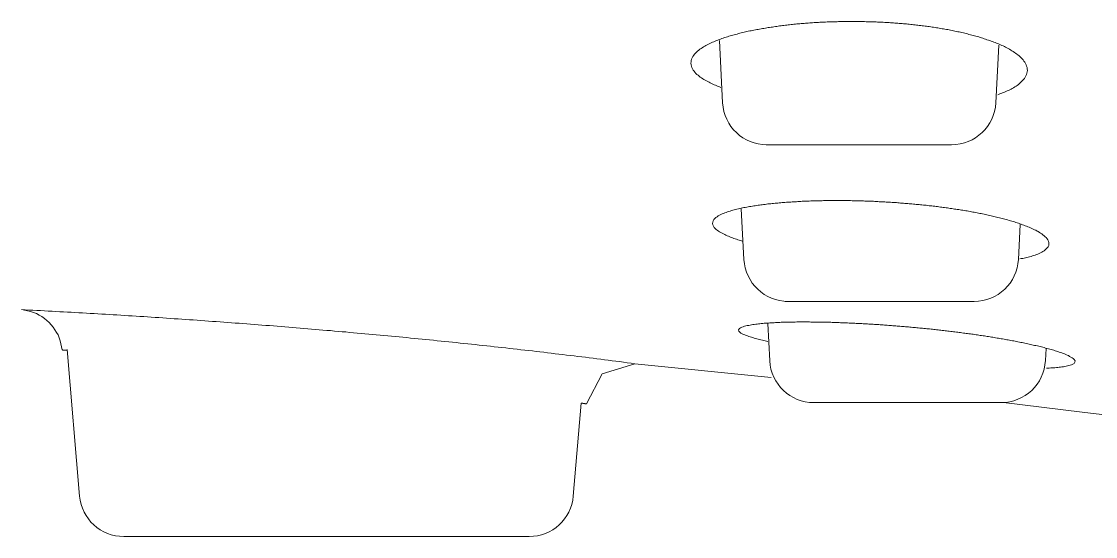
# Model space of a CAD drawing. Extents: x -5208 to -4788, y -2139 to -1842.
# Drawn here: x -4991.42 to -4979.29, y -1954.36 to -1948.54 of the extents above; entities that cross this region are included whole.
import ezdxf

# ---------------------------------------------------------------- set-up
doc = ezdxf.new("R2010")
doc.units = 0
doc.header["$LTSCALE"] = 7
doc.layers.add('Trimetric', color=7, linetype='CONTINUOUS')

msp = doc.modelspace()

# ---------------------------------------------------------------- linework, layer by layer
at = {"layer": 'Trimetric', "color": 0, "linetype": 'Continuous', "lineweight": 18}
for points in [[(-4980.394, -1949.37), (-4980.379, -1949.364), (-4980.364, -1949.358), (-4980.349, -1949.352), (-4980.334, -1949.346), (-4980.319, -1949.34), (-4980.303, -1949.334), (-4980.288, -1949.327), (-4980.273, -1949.321), (-4980.259, -1949.314), (-4980.244, -1949.306), (-4980.23, -1949.299), (-4980.216, -1949.291), (-4980.202, -1949.282), (-4980.188, -1949.274), (-4980.174, -1949.265), (-4980.161, -1949.255), (-4980.148, -1949.245), (-4980.136, -1949.234), (-4980.125, -1949.223), (-4980.114, -1949.211), (-4980.103, -1949.199), (-4980.092, -1949.186), (-4980.084, -1949.172), (-4980.077, -1949.158), (-4980.069, -1949.143), (-4980.064, -1949.128), (-4980.061, -1949.112), (-4980.06, -1949.096), (-4980.061, -1949.079), (-4980.063, -1949.063), (-4980.068, -1949.048), (-4980.074, -1949.033), (-4980.082, -1949.018), (-4980.09, -1949.004), (-4980.098, -1948.99), (-4980.109, -1948.978), (-4980.12, -1948.966), (-4980.131, -1948.954), (-4980.142, -1948.942), (-4980.154, -1948.931), (-4980.167, -1948.921), (-4980.18, -1948.911), (-4980.193, -1948.901), (-4980.206, -1948.892), (-4980.22, -1948.883), (-4980.234, -1948.874), (-4980.248, -1948.866), (-4980.262, -1948.858), (-4980.276, -1948.85), (-4980.29, -1948.842), (-4980.305, -1948.835), (-4980.319, -1948.827), (-4980.334, -1948.82), (-4980.349, -1948.814), (-4980.364, -1948.807), (-4980.379, -1948.8), (-4980.394, -1948.794), (-4980.409, -1948.788), (-4980.424, -1948.781), (-4980.439, -1948.776), (-4980.454, -1948.77), (-4980.469, -1948.764), (-4980.485, -1948.759), (-4980.5, -1948.754), (-4980.516, -1948.749), (-4980.531, -1948.743), (-4980.547, -1948.738), (-4980.562, -1948.733), (-4980.578, -1948.728), (-4980.593, -1948.723), (-4980.609, -1948.718), (-4980.625, -1948.714), (-4980.64, -1948.71), (-4980.656, -1948.706), (-4980.672, -1948.701), (-4980.687, -1948.697), (-4980.703, -1948.693), (-4980.719, -1948.689), (-4980.735, -1948.684), (-4980.75, -1948.68), (-4980.766, -1948.677), (-4980.782, -1948.673), (-4980.798, -1948.669), (-4980.814, -1948.665), (-4980.83, -1948.662), (-4980.846, -1948.659), (-4980.862, -1948.655), (-4980.878, -1948.652), (-4980.894, -1948.648), (-4980.91, -1948.645), (-4980.926, -1948.642), (-4980.942, -1948.639), (-4980.958, -1948.636), (-4980.974, -1948.633), (-4980.99, -1948.63), (-4981.006, -1948.627), (-4981.022, -1948.625), (-4981.038, -1948.622), (-4981.054, -1948.619), (-4981.07, -1948.617), (-4981.086, -1948.614), (-4981.102, -1948.612), (-4981.118, -1948.609), (-4981.134, -1948.607), (-4981.151, -1948.604), (-4981.167, -1948.602), (-4981.183, -1948.6), (-4981.199, -1948.598), (-4981.215, -1948.596), (-4981.231, -1948.593), (-4981.248, -1948.591), (-4981.264, -1948.59), (-4981.28, -1948.588), (-4981.296, -1948.586), (-4981.312, -1948.584), (-4981.328, -1948.582), (-4981.345, -1948.58), (-4981.361, -1948.578), (-4981.377, -1948.577), (-4981.393, -1948.575), (-4981.409, -1948.573), (-4981.426, -1948.572), (-4981.442, -1948.57), (-4981.458, -1948.569), (-4981.474, -1948.568), (-4981.491, -1948.566), (-4981.507, -1948.565), (-4981.523, -1948.564), (-4981.539, -1948.562), (-4981.556, -1948.561), (-4981.572, -1948.56), (-4981.588, -1948.559), (-4981.604, -1948.558), (-4981.621, -1948.557), (-4981.637, -1948.556), (-4981.653, -1948.555), (-4981.669, -1948.554), (-4981.686, -1948.553), (-4981.702, -1948.552), (-4981.718, -1948.551), (-4981.735, -1948.551), (-4981.751, -1948.55), (-4981.767, -1948.549), (-4981.783, -1948.549), (-4981.8, -1948.548), (-4981.816, -1948.548), (-4981.832, -1948.547), (-4981.849, -1948.546), (-4981.865, -1948.546), (-4981.881, -1948.546), (-4981.897, -1948.545), (-4981.914, -1948.545), (-4981.93, -1948.545), (-4981.946, -1948.544), (-4981.963, -1948.544), (-4981.979, -1948.544), (-4981.995, -1948.544), (-4982.012, -1948.544), (-4982.028, -1948.544), (-4982.044, -1948.544), (-4982.06, -1948.544), (-4982.077, -1948.544), (-4982.093, -1948.544), (-4982.109, -1948.544), (-4982.126, -1948.544), (-4982.142, -1948.544), (-4982.158, -1948.545), (-4982.175, -1948.545), (-4982.191, -1948.545), (-4982.207, -1948.546), (-4982.223, -1948.546), (-4982.24, -1948.546), (-4982.256, -1948.547), (-4982.272, -1948.547), (-4982.289, -1948.548), (-4982.305, -1948.549), (-4982.321, -1948.549), (-4982.337, -1948.55), (-4982.354, -1948.551), (-4982.37, -1948.552), (-4982.386, -1948.552), (-4982.403, -1948.553), (-4982.419, -1948.554), (-4982.435, -1948.555), (-4982.451, -1948.556), (-4982.468, -1948.557), (-4982.484, -1948.558), (-4982.5, -1948.559), (-4982.516, -1948.56), (-4982.533, -1948.561), (-4982.549, -1948.563), (-4982.565, -1948.564), (-4982.581, -1948.565), (-4982.598, -1948.566), (-4982.614, -1948.568), (-4982.63, -1948.569), (-4982.646, -1948.571), (-4982.663, -1948.572), (-4982.679, -1948.574), (-4982.695, -1948.575), (-4982.711, -1948.577), (-4982.727, -1948.579), (-4982.744, -1948.58), (-4982.76, -1948.582), (-4982.776, -1948.584), (-4982.792, -1948.586), (-4982.808, -1948.588), (-4982.825, -1948.59), (-4982.841, -1948.592), (-4982.857, -1948.594), (-4982.873, -1948.596), (-4982.889, -1948.599), (-4982.905, -1948.601), (-4982.921, -1948.603), (-4982.938, -1948.606), (-4982.954, -1948.608), (-4982.97, -1948.611), (-4982.986, -1948.613), (-4983.002, -1948.615), (-4983.018, -1948.618), (-4983.034, -1948.621), (-4983.05, -1948.624), (-4983.066, -1948.627), (-4983.082, -1948.63), (-4983.098, -1948.633), (-4983.114, -1948.636), (-4983.13, -1948.639), (-4983.146, -1948.642), (-4983.162, -1948.644), (-4983.178, -1948.648), (-4983.194, -1948.651), (-4983.21, -1948.654), (-4983.226, -1948.658), (-4983.242, -1948.661), (-4983.258, -1948.665), (-4983.274, -1948.669), (-4983.29, -1948.673), (-4983.305, -1948.677), (-4983.321, -1948.681), (-4983.337, -1948.685), (-4983.353, -1948.689), (-4983.368, -1948.693), (-4983.384, -1948.698), (-4983.4, -1948.702), (-4983.415, -1948.707), (-4983.431, -1948.711), (-4983.447, -1948.716), (-4983.462, -1948.721), (-4983.478, -1948.726), (-4983.493, -1948.731), (-4983.508, -1948.737), (-4983.524, -1948.742), (-4983.539, -1948.748), (-4983.554, -1948.754), (-4983.57, -1948.76), (-4983.585, -1948.766), (-4983.6, -1948.772), (-4983.615, -1948.779), (-4983.629, -1948.785), (-4983.644, -1948.792), (-4983.659, -1948.799), (-4983.673, -1948.807), (-4983.688, -1948.815), (-4983.702, -1948.822), (-4983.716, -1948.831), (-4983.73, -1948.84), (-4983.743, -1948.849), (-4983.757, -1948.858), (-4983.77, -1948.868), (-4983.782, -1948.878), (-4983.794, -1948.889), (-4983.806, -1948.9), (-4983.817, -1948.912), (-4983.827, -1948.925), (-4983.837, -1948.938), (-4983.845, -1948.953), (-4983.851, -1948.968), (-4983.854, -1948.984), (-4983.857, -1949), (-4983.859, -1949.016), (-4983.856, -1949.032), (-4983.853, -1949.048), (-4983.848, -1949.063), (-4983.841, -1949.078), (-4983.833, -1949.092), (-4983.823, -1949.105), (-4983.813, -1949.117), (-4983.802, -1949.129), (-4983.79, -1949.141), (-4983.778, -1949.151), (-4983.765, -1949.161), (-4983.752, -1949.171), (-4983.738, -1949.18), (-4983.725, -1949.19), (-4983.711, -1949.198), (-4983.697, -1949.206), (-4983.683, -1949.215), (-4983.668, -1949.222), (-4983.654, -1949.23), (-4983.64, -1949.237), (-4983.625, -1949.244), (-4983.61, -1949.251), (-4983.595, -1949.258), (-4983.58, -1949.264), (-4983.565, -1949.27), (-4983.55, -1949.277), (-4983.535, -1949.282), (-4983.52, -1949.288)], [(-4980.144, -1951.225), (-4980.128, -1951.221), (-4980.112, -1951.218), (-4980.096, -1951.215), (-4980.081, -1951.211), (-4980.065, -1951.207), (-4980.049, -1951.203), (-4980.034, -1951.199), (-4980.018, -1951.195), (-4980.003, -1951.19), (-4979.987, -1951.185), (-4979.972, -1951.18), (-4979.957, -1951.175), (-4979.942, -1951.169), (-4979.927, -1951.163), (-4979.912, -1951.156), (-4979.898, -1951.149), (-4979.885, -1951.14), (-4979.871, -1951.131), (-4979.858, -1951.122), (-4979.846, -1951.111), (-4979.836, -1951.099), (-4979.825, -1951.086), (-4979.819, -1951.072), (-4979.816, -1951.056), (-4979.817, -1951.04), (-4979.821, -1951.024), (-4979.829, -1951.01), (-4979.838, -1950.997), (-4979.848, -1950.984), (-4979.859, -1950.973), (-4979.871, -1950.963), (-4979.884, -1950.952), (-4979.896, -1950.942), (-4979.91, -1950.933), (-4979.923, -1950.925), (-4979.937, -1950.916), (-4979.951, -1950.909), (-4979.966, -1950.901), (-4979.98, -1950.894), (-4979.994, -1950.887), (-4980.009, -1950.88), (-4980.024, -1950.873), (-4980.039, -1950.867), (-4980.054, -1950.861), (-4980.068, -1950.855), (-4980.083, -1950.849), (-4980.099, -1950.843), (-4980.114, -1950.838), (-4980.129, -1950.832), (-4980.144, -1950.827), (-4980.159, -1950.822), (-4980.175, -1950.816), (-4980.19, -1950.812), (-4980.205, -1950.807), (-4980.221, -1950.802), (-4980.236, -1950.797), (-4980.252, -1950.793), (-4980.267, -1950.789), (-4980.283, -1950.784), (-4980.298, -1950.78), (-4980.314, -1950.776), (-4980.329, -1950.771), (-4980.345, -1950.767), (-4980.36, -1950.763), (-4980.376, -1950.759), (-4980.392, -1950.755), (-4980.408, -1950.752), (-4980.423, -1950.748), (-4980.439, -1950.744), (-4980.455, -1950.74), (-4980.47, -1950.737), (-4980.486, -1950.733), (-4980.502, -1950.729), (-4980.517, -1950.726), (-4980.533, -1950.723), (-4980.549, -1950.719), (-4980.565, -1950.716), (-4980.581, -1950.713), (-4980.596, -1950.71), (-4980.612, -1950.707), (-4980.628, -1950.704), (-4980.644, -1950.7), (-4980.66, -1950.698), (-4980.676, -1950.695), (-4980.691, -1950.692), (-4980.707, -1950.689), (-4980.723, -1950.686), (-4980.739, -1950.683), (-4980.755, -1950.681), (-4980.771, -1950.678), (-4980.787, -1950.675), (-4980.803, -1950.673), (-4980.819, -1950.67), (-4980.835, -1950.668), (-4980.851, -1950.666), (-4980.866, -1950.663), (-4980.882, -1950.661), (-4980.898, -1950.658), (-4980.914, -1950.656), (-4980.93, -1950.654), (-4980.946, -1950.651), (-4980.962, -1950.649), (-4980.978, -1950.647), (-4980.994, -1950.645), (-4981.01, -1950.643), (-4981.026, -1950.641), (-4981.042, -1950.639), (-4981.058, -1950.636), (-4981.074, -1950.634), (-4981.09, -1950.632), (-4981.106, -1950.63), (-4981.122, -1950.628), (-4981.138, -1950.626), (-4981.154, -1950.625), (-4981.17, -1950.623), (-4981.186, -1950.621), (-4981.202, -1950.619), (-4981.218, -1950.617), (-4981.234, -1950.616), (-4981.25, -1950.614), (-4981.266, -1950.612), (-4981.282, -1950.611), (-4981.298, -1950.609), (-4981.314, -1950.608), (-4981.33, -1950.606), (-4981.347, -1950.605), (-4981.363, -1950.603), (-4981.379, -1950.602), (-4981.395, -1950.601), (-4981.411, -1950.599), (-4981.427, -1950.598), (-4981.443, -1950.597), (-4981.459, -1950.595), (-4981.475, -1950.594), (-4981.491, -1950.593), (-4981.507, -1950.591), (-4981.523, -1950.59), (-4981.539, -1950.589), (-4981.555, -1950.588), (-4981.572, -1950.587), (-4981.588, -1950.586), (-4981.604, -1950.585), (-4981.62, -1950.584), (-4981.636, -1950.583), (-4981.652, -1950.582), (-4981.668, -1950.581), (-4981.684, -1950.58), (-4981.7, -1950.579), (-4981.716, -1950.578), (-4981.733, -1950.578), (-4981.749, -1950.577), (-4981.765, -1950.576), (-4981.781, -1950.575), (-4981.797, -1950.574), (-4981.813, -1950.574), (-4981.829, -1950.573), (-4981.845, -1950.572), (-4981.861, -1950.572), (-4981.877, -1950.571), (-4981.894, -1950.571), (-4981.91, -1950.57), (-4981.926, -1950.57), (-4981.942, -1950.569), (-4981.958, -1950.569), (-4981.974, -1950.568), (-4981.99, -1950.568), (-4982.006, -1950.567), (-4982.023, -1950.567), (-4982.039, -1950.567), (-4982.055, -1950.566), (-4982.071, -1950.566), (-4982.087, -1950.566), (-4982.103, -1950.566), (-4982.119, -1950.566), (-4982.135, -1950.565), (-4982.151, -1950.565), (-4982.168, -1950.565), (-4982.184, -1950.565), (-4982.2, -1950.565), (-4982.216, -1950.565), (-4982.232, -1950.565), (-4982.248, -1950.565), (-4982.264, -1950.565), (-4982.28, -1950.565), (-4982.297, -1950.566), (-4982.313, -1950.566), (-4982.329, -1950.566), (-4982.345, -1950.566), (-4982.361, -1950.566), (-4982.377, -1950.567), (-4982.393, -1950.567), (-4982.409, -1950.567), (-4982.426, -1950.568), (-4982.442, -1950.568), (-4982.458, -1950.568), (-4982.474, -1950.569), (-4982.49, -1950.569), (-4982.506, -1950.57), (-4982.522, -1950.571), (-4982.538, -1950.571), (-4982.554, -1950.572), (-4982.571, -1950.572), (-4982.587, -1950.573), (-4982.603, -1950.574), (-4982.619, -1950.575), (-4982.635, -1950.576), (-4982.651, -1950.577), (-4982.667, -1950.578), (-4982.683, -1950.579), (-4982.699, -1950.58), (-4982.715, -1950.581), (-4982.732, -1950.582), (-4982.748, -1950.582), (-4982.764, -1950.583), (-4982.78, -1950.585), (-4982.796, -1950.586), (-4982.812, -1950.588), (-4982.828, -1950.589), (-4982.844, -1950.59), (-4982.86, -1950.592), (-4982.876, -1950.593), (-4982.892, -1950.594), (-4982.908, -1950.596), (-4982.924, -1950.597), (-4982.94, -1950.599), (-4982.956, -1950.601), (-4982.972, -1950.602), (-4982.989, -1950.604), (-4983.005, -1950.606), (-4983.021, -1950.608), (-4983.037, -1950.61), (-4983.053, -1950.612), (-4983.068, -1950.614), (-4983.084, -1950.616), (-4983.1, -1950.618), (-4983.116, -1950.621), (-4983.132, -1950.623), (-4983.148, -1950.626), (-4983.164, -1950.628), (-4983.18, -1950.631), (-4983.196, -1950.634), (-4983.212, -1950.636), (-4983.228, -1950.639), (-4983.244, -1950.642), (-4983.259, -1950.645), (-4983.275, -1950.649), (-4983.291, -1950.652), (-4983.307, -1950.655), (-4983.322, -1950.659), (-4983.338, -1950.662), (-4983.354, -1950.666), (-4983.369, -1950.671), (-4983.385, -1950.675), (-4983.4, -1950.679), (-4983.416, -1950.684), (-4983.431, -1950.688), (-4983.447, -1950.693), (-4983.462, -1950.699), (-4983.477, -1950.705), (-4983.492, -1950.711), (-4983.507, -1950.717), (-4983.521, -1950.724), (-4983.536, -1950.731), (-4983.55, -1950.739), (-4983.563, -1950.748), (-4983.576, -1950.757), (-4983.589, -1950.768), (-4983.599, -1950.779), (-4983.607, -1950.793), (-4983.612, -1950.809), (-4983.614, -1950.824), (-4983.61, -1950.84), (-4983.605, -1950.855), (-4983.596, -1950.868), (-4983.585, -1950.88), (-4983.574, -1950.891), (-4983.561, -1950.901), (-4983.548, -1950.911), (-4983.534, -1950.919), (-4983.52, -1950.927), (-4983.506, -1950.934), (-4983.492, -1950.942), (-4983.477, -1950.95), (-4983.463, -1950.956), (-4983.448, -1950.962), (-4983.433, -1950.969), (-4983.418, -1950.975), (-4983.403, -1950.981), (-4983.388, -1950.987), (-4983.373, -1950.992), (-4983.358, -1950.998), (-4983.342, -1951.003), (-4983.327, -1951.008), (-4983.312, -1951.013), (-4983.296, -1951.018), (-4983.281, -1951.022)], [(-4990.957, -1952.252), (-4990.963, -1952.218), (-4990.97, -1952.183), (-4990.979, -1952.149), (-4990.991, -1952.116), (-4991.003, -1952.083), (-4991.02, -1952.053), (-4991.038, -1952.023), (-4991.058, -1951.994), (-4991.081, -1951.967), (-4991.103, -1951.941), (-4991.13, -1951.918), (-4991.157, -1951.896), (-4991.186, -1951.876), (-4991.216, -1951.859), (-4991.247, -1951.841), (-4991.28, -1951.829), (-4991.313, -1951.818), (-4991.347, -1951.809), (-4991.381, -1951.803), (-4991.416, -1951.797)], [(-4984.491, -1952.407), (-4984.534, -1952.401), (-4984.577, -1952.396), (-4984.62, -1952.39), (-4984.663, -1952.384), (-4984.705, -1952.379), (-4984.748, -1952.373), (-4984.791, -1952.368), (-4984.834, -1952.362), (-4984.877, -1952.357), (-4984.92, -1952.351), (-4984.962, -1952.346), (-4985.005, -1952.341), (-4985.048, -1952.335), (-4985.091, -1952.33), (-4985.134, -1952.325), (-4985.177, -1952.319), (-4985.22, -1952.314), (-4985.263, -1952.309), (-4985.305, -1952.304), (-4985.348, -1952.299), (-4985.391, -1952.294), (-4985.434, -1952.289), (-4985.477, -1952.283), (-4985.52, -1952.278), (-4985.563, -1952.273), (-4985.606, -1952.268), (-4985.648, -1952.263), (-4985.691, -1952.258), (-4985.734, -1952.253), (-4985.777, -1952.249), (-4985.82, -1952.244), (-4985.863, -1952.239), (-4985.906, -1952.234), (-4985.949, -1952.229), (-4985.992, -1952.225), (-4986.035, -1952.22), (-4986.078, -1952.215), (-4986.121, -1952.21), (-4986.164, -1952.206), (-4986.206, -1952.201), (-4986.249, -1952.196), (-4986.292, -1952.192), (-4986.335, -1952.187), (-4986.378, -1952.183), (-4986.421, -1952.178), (-4986.464, -1952.174), (-4986.507, -1952.169), (-4986.55, -1952.165), (-4986.593, -1952.16), (-4986.636, -1952.156), (-4986.679, -1952.152), (-4986.722, -1952.147), (-4986.765, -1952.143), (-4986.808, -1952.139), (-4986.851, -1952.134), (-4986.894, -1952.13), (-4986.937, -1952.126), (-4986.98, -1952.122), (-4987.023, -1952.117), (-4987.066, -1952.113), (-4987.109, -1952.109), (-4987.152, -1952.105), (-4987.195, -1952.101), (-4987.238, -1952.097), (-4987.281, -1952.093), (-4987.324, -1952.089), (-4987.367, -1952.085), (-4987.41, -1952.081), (-4987.453, -1952.077), (-4987.496, -1952.073), (-4987.539, -1952.069), (-4987.582, -1952.065), (-4987.625, -1952.061), (-4987.668, -1952.057), (-4987.711, -1952.053), (-4987.754, -1952.049), (-4987.797, -1952.046), (-4987.84, -1952.042), (-4987.883, -1952.038), (-4987.926, -1952.034), (-4987.969, -1952.031), (-4988.012, -1952.027), (-4988.055, -1952.023), (-4988.098, -1952.02), (-4988.141, -1952.016), (-4988.184, -1952.012), (-4988.227, -1952.009), (-4988.27, -1952.005), (-4988.313, -1952.002), (-4988.356, -1951.998), (-4988.399, -1951.995), (-4988.442, -1951.991), (-4988.485, -1951.988), (-4988.528, -1951.984), (-4988.571, -1951.981), (-4988.614, -1951.977), (-4988.658, -1951.974), (-4988.701, -1951.971), (-4988.744, -1951.967), (-4988.787, -1951.964), (-4988.83, -1951.961), (-4988.873, -1951.957), (-4988.916, -1951.954), (-4988.959, -1951.951), (-4989.002, -1951.948), (-4989.045, -1951.944), (-4989.088, -1951.941), (-4989.131, -1951.938), (-4989.174, -1951.935), (-4989.217, -1951.932), (-4989.26, -1951.929), (-4989.304, -1951.926), (-4989.347, -1951.923), (-4989.39, -1951.92), (-4989.433, -1951.916), (-4989.476, -1951.913), (-4989.519, -1951.911), (-4989.562, -1951.908), (-4989.605, -1951.905), (-4989.648, -1951.902), (-4989.691, -1951.899), (-4989.734, -1951.896), (-4989.777, -1951.893), (-4989.821, -1951.89), (-4989.864, -1951.887), (-4989.907, -1951.884), (-4989.95, -1951.882), (-4989.993, -1951.879), (-4990.036, -1951.876), (-4990.079, -1951.873), (-4990.122, -1951.871), (-4990.165, -1951.868), (-4990.208, -1951.865), (-4990.252, -1951.863), (-4990.295, -1951.86), (-4990.338, -1951.857), (-4990.381, -1951.855), (-4990.424, -1951.852), (-4990.467, -1951.849), (-4990.51, -1951.847), (-4990.553, -1951.844), (-4990.596, -1951.842), (-4990.64, -1951.839), (-4990.683, -1951.837), (-4990.726, -1951.834), (-4990.769, -1951.832), (-4990.812, -1951.829), (-4990.855, -1951.827), (-4990.898, -1951.825), (-4990.941, -1951.822), (-4990.984, -1951.82), (-4991.028, -1951.817), (-4991.071, -1951.815), (-4991.114, -1951.813), (-4991.157, -1951.811), (-4991.2, -1951.808), (-4991.243, -1951.806), (-4991.286, -1951.804), (-4991.329, -1951.802), (-4991.373, -1951.799), (-4991.416, -1951.797)], [(-4979.844, -1952.458), (-4979.828, -1952.457), (-4979.812, -1952.456), (-4979.796, -1952.455), (-4979.78, -1952.454), (-4979.764, -1952.453), (-4979.748, -1952.452), (-4979.732, -1952.45), (-4979.716, -1952.449), (-4979.7, -1952.447), (-4979.685, -1952.445), (-4979.669, -1952.443), (-4979.653, -1952.441), (-4979.637, -1952.439), (-4979.621, -1952.436), (-4979.606, -1952.432), (-4979.59, -1952.428), (-4979.575, -1952.423), (-4979.56, -1952.418), (-4979.546, -1952.411), (-4979.532, -1952.403), (-4979.523, -1952.39), (-4979.522, -1952.374), (-4979.531, -1952.361), (-4979.543, -1952.35), (-4979.555, -1952.34), (-4979.569, -1952.332), (-4979.583, -1952.324), (-4979.597, -1952.316), (-4979.611, -1952.31), (-4979.626, -1952.303), (-4979.641, -1952.297), (-4979.656, -1952.291), (-4979.671, -1952.286), (-4979.686, -1952.281), (-4979.701, -1952.275), (-4979.716, -1952.27), (-4979.731, -1952.265), (-4979.746, -1952.261), (-4979.762, -1952.256), (-4979.777, -1952.251), (-4979.792, -1952.247), (-4979.808, -1952.242), (-4979.823, -1952.238), (-4979.839, -1952.234), (-4979.854, -1952.23), (-4979.87, -1952.226), (-4979.885, -1952.222), (-4979.901, -1952.218), (-4979.916, -1952.214), (-4979.932, -1952.21), (-4979.947, -1952.207), (-4979.963, -1952.203), (-4979.978, -1952.2), (-4979.994, -1952.196), (-4980.01, -1952.193), (-4980.025, -1952.189), (-4980.041, -1952.185), (-4980.056, -1952.182), (-4980.072, -1952.179), (-4980.088, -1952.175), (-4980.103, -1952.172), (-4980.119, -1952.169), (-4980.135, -1952.166), (-4980.15, -1952.163), (-4980.166, -1952.16), (-4980.182, -1952.156), (-4980.198, -1952.153), (-4980.213, -1952.15), (-4980.229, -1952.147), (-4980.245, -1952.144), (-4980.26, -1952.141), (-4980.276, -1952.139), (-4980.292, -1952.136), (-4980.308, -1952.133), (-4980.323, -1952.13), (-4980.339, -1952.127), (-4980.355, -1952.125), (-4980.371, -1952.122), (-4980.386, -1952.119), (-4980.402, -1952.117), (-4980.418, -1952.114), (-4980.434, -1952.111), (-4980.45, -1952.109), (-4980.465, -1952.106), (-4980.481, -1952.104), (-4980.497, -1952.101), (-4980.513, -1952.099), (-4980.529, -1952.097), (-4980.544, -1952.094), (-4980.56, -1952.092), (-4980.576, -1952.09), (-4980.592, -1952.087), (-4980.608, -1952.085), (-4980.624, -1952.082), (-4980.639, -1952.08), (-4980.655, -1952.078), (-4980.671, -1952.075), (-4980.687, -1952.073), (-4980.703, -1952.071), (-4980.719, -1952.069), (-4980.734, -1952.067), (-4980.75, -1952.065), (-4980.766, -1952.063), (-4980.782, -1952.061), (-4980.798, -1952.058), (-4980.814, -1952.056), (-4980.83, -1952.054), (-4980.845, -1952.052), (-4980.861, -1952.05), (-4980.877, -1952.048), (-4980.893, -1952.046), (-4980.909, -1952.044), (-4980.925, -1952.042), (-4980.941, -1952.04), (-4980.957, -1952.038), (-4980.973, -1952.037), (-4980.988, -1952.035), (-4981.004, -1952.033), (-4981.02, -1952.031), (-4981.036, -1952.029), (-4981.052, -1952.028), (-4981.068, -1952.026), (-4981.084, -1952.024), (-4981.1, -1952.022), (-4981.116, -1952.02), (-4981.132, -1952.019), (-4981.147, -1952.017), (-4981.163, -1952.015), (-4981.179, -1952.014), (-4981.195, -1952.012), (-4981.211, -1952.011), (-4981.227, -1952.009), (-4981.243, -1952.007), (-4981.259, -1952.006), (-4981.275, -1952.004), (-4981.291, -1952.003), (-4981.307, -1952.001), (-4981.323, -1952), (-4981.338, -1951.998), (-4981.354, -1951.997), (-4981.37, -1951.995), (-4981.386, -1951.994), (-4981.402, -1951.992), (-4981.418, -1951.991), (-4981.434, -1951.99), (-4981.45, -1951.988), (-4981.466, -1951.987), (-4981.482, -1951.986), (-4981.498, -1951.984), (-4981.514, -1951.983), (-4981.53, -1951.982), (-4981.546, -1951.98), (-4981.562, -1951.979), (-4981.578, -1951.978), (-4981.594, -1951.977), (-4981.609, -1951.975), (-4981.625, -1951.974), (-4981.641, -1951.973), (-4981.657, -1951.972), (-4981.673, -1951.971), (-4981.689, -1951.97), (-4981.705, -1951.969), (-4981.721, -1951.967), (-4981.737, -1951.966), (-4981.753, -1951.965), (-4981.769, -1951.964), (-4981.785, -1951.963), (-4981.801, -1951.962), (-4981.817, -1951.961), (-4981.833, -1951.96), (-4981.849, -1951.959), (-4981.865, -1951.958), (-4981.881, -1951.958), (-4981.897, -1951.957), (-4981.913, -1951.956), (-4981.929, -1951.955), (-4981.945, -1951.954), (-4981.961, -1951.953), (-4981.977, -1951.952), (-4981.993, -1951.952), (-4982.009, -1951.951), (-4982.025, -1951.95), (-4982.041, -1951.949), (-4982.057, -1951.949), (-4982.073, -1951.948), (-4982.089, -1951.947), (-4982.105, -1951.946), (-4982.121, -1951.946), (-4982.137, -1951.945), (-4982.153, -1951.945), (-4982.169, -1951.944), (-4982.184, -1951.943), (-4982.2, -1951.943), (-4982.216, -1951.942), (-4982.232, -1951.942), (-4982.248, -1951.941), (-4982.264, -1951.941), (-4982.28, -1951.94), (-4982.296, -1951.94), (-4982.312, -1951.94), (-4982.328, -1951.939), (-4982.344, -1951.939), (-4982.36, -1951.939), (-4982.376, -1951.938), (-4982.392, -1951.938), (-4982.408, -1951.938), (-4982.424, -1951.937), (-4982.44, -1951.937), (-4982.456, -1951.937), (-4982.472, -1951.937), (-4982.488, -1951.937), (-4982.504, -1951.937), (-4982.52, -1951.936), (-4982.536, -1951.936), (-4982.552, -1951.936), (-4982.568, -1951.936), (-4982.584, -1951.936), (-4982.6, -1951.936), (-4982.616, -1951.936), (-4982.632, -1951.936), (-4982.648, -1951.936), (-4982.664, -1951.936), (-4982.68, -1951.937), (-4982.696, -1951.937), (-4982.712, -1951.937), (-4982.728, -1951.937), (-4982.744, -1951.938), (-4982.76, -1951.938), (-4982.776, -1951.938), (-4982.792, -1951.939), (-4982.808, -1951.939), (-4982.824, -1951.94), (-4982.84, -1951.94), (-4982.856, -1951.941), (-4982.872, -1951.942), (-4982.888, -1951.942), (-4982.904, -1951.943), (-4982.92, -1951.944), (-4982.936, -1951.945), (-4982.952, -1951.946), (-4982.968, -1951.947), (-4982.984, -1951.948), (-4983, -1951.949), (-4983.016, -1951.95), (-4983.032, -1951.951), (-4983.048, -1951.953), (-4983.064, -1951.954), (-4983.08, -1951.956), (-4983.096, -1951.957), (-4983.112, -1951.959), (-4983.127, -1951.961), (-4983.143, -1951.963), (-4983.159, -1951.966), (-4983.175, -1951.968), (-4983.191, -1951.971), (-4983.206, -1951.974), (-4983.222, -1951.977), (-4983.238, -1951.981), (-4983.253, -1951.985), (-4983.268, -1951.99), (-4983.283, -1951.995), (-4983.297, -1952.002), (-4983.311, -1952.011), (-4983.32, -1952.024), (-4983.316, -1952.039), (-4983.306, -1952.051), (-4983.293, -1952.061), (-4983.279, -1952.069), (-4983.265, -1952.076), (-4983.25, -1952.082), (-4983.236, -1952.088), (-4983.22, -1952.093), (-4983.205, -1952.099), (-4983.19, -1952.104), (-4983.175, -1952.109), (-4983.16, -1952.113), (-4983.144, -1952.117), (-4983.129, -1952.122), (-4983.113, -1952.126), (-4983.098, -1952.13), (-4983.082, -1952.134), (-4983.067, -1952.138), (-4983.051, -1952.142), (-4983.036, -1952.146), (-4983.02, -1952.149), (-4983.005, -1952.153), (-4982.989, -1952.156)], [(-4990.957, -1952.252), (-4990.955, -1952.252), (-4990.953, -1952.252), (-4990.951, -1952.252), (-4990.949, -1952.253), (-4990.948, -1952.253), (-4990.946, -1952.253), (-4990.944, -1952.253), (-4990.942, -1952.253), (-4990.94, -1952.253), (-4990.938, -1952.253), (-4990.936, -1952.253), (-4990.934, -1952.253), (-4990.932, -1952.254), (-4990.93, -1952.254), (-4990.928, -1952.254), (-4990.926, -1952.254), (-4990.924, -1952.254), (-4990.922, -1952.254), (-4990.92, -1952.254), (-4990.918, -1952.254), (-4990.916, -1952.254), (-4990.914, -1952.255), (-4990.912, -1952.255), (-4990.91, -1952.255), (-4990.908, -1952.255), (-4990.906, -1952.255), (-4990.904, -1952.255), (-4990.902, -1952.255), (-4990.9, -1952.255)], [(-4984.491, -1952.407), (-4984.859, -1952.52), (-4985.038, -1952.861)], [(-4982.954, -1952.562), (-4984.491, -1952.407)], [(-4985.096, -1952.852), (-4985.094, -1952.852), (-4985.092, -1952.852), (-4985.091, -1952.853), (-4985.089, -1952.853), (-4985.087, -1952.853), (-4985.086, -1952.853), (-4985.084, -1952.854), (-4985.083, -1952.854), (-4985.081, -1952.854), (-4985.079, -1952.854), (-4985.078, -1952.855), (-4985.076, -1952.855), (-4985.074, -1952.855), (-4985.073, -1952.856), (-4985.071, -1952.856), (-4985.069, -1952.856), (-4985.068, -1952.856), (-4985.066, -1952.857), (-4985.064, -1952.857), (-4985.063, -1952.857), (-4985.061, -1952.857), (-4985.06, -1952.858), (-4985.058, -1952.858), (-4985.056, -1952.858), (-4985.055, -1952.858), (-4985.053, -1952.859), (-4985.051, -1952.859), (-4985.05, -1952.859), (-4985.048, -1952.859), (-4985.046, -1952.86), (-4985.045, -1952.86), (-4985.043, -1952.86), (-4985.041, -1952.86), (-4985.04, -1952.861), (-4985.038, -1952.861)], [(-4975.894, -1953.392), (-4976.78, -1953.276), (-4977.667, -1953.167), (-4978.554, -1953.06), (-4979.441, -1952.953), (-4980.328, -1952.846)]]:
    msp.add_lwpolyline(points, dxfattribs=at)
for points in [[(-4983.537, -1948.757), (-4983.5, -1949.462, 0.399), (-4983, -1949.936), (-4983.008, -1949.936), (-4982.988, -1949.936), (-4982.968, -1949.936), (-4982.948, -1949.936), (-4982.927, -1949.936), (-4982.907, -1949.936), (-4982.887, -1949.936), (-4982.867, -1949.936), (-4982.846, -1949.936), (-4982.826, -1949.936), (-4982.806, -1949.936), (-4982.786, -1949.936), (-4982.766, -1949.936), (-4982.745, -1949.936), (-4982.725, -1949.936), (-4982.705, -1949.936), (-4982.685, -1949.936), (-4982.665, -1949.936), (-4982.644, -1949.936), (-4982.624, -1949.936), (-4982.604, -1949.936), (-4982.584, -1949.936), (-4982.564, -1949.936), (-4982.543, -1949.936), (-4982.523, -1949.936), (-4982.503, -1949.936), (-4982.483, -1949.936), (-4982.462, -1949.936), (-4982.442, -1949.936), (-4982.422, -1949.936), (-4982.402, -1949.936), (-4982.382, -1949.936), (-4982.361, -1949.936), (-4982.341, -1949.936), (-4982.321, -1949.936), (-4982.301, -1949.936), (-4982.281, -1949.936), (-4982.26, -1949.936), (-4982.24, -1949.936), (-4982.22, -1949.936), (-4982.2, -1949.936), (-4982.18, -1949.936), (-4982.159, -1949.936), (-4982.139, -1949.936), (-4982.119, -1949.936), (-4982.099, -1949.936), (-4982.078, -1949.936), (-4982.058, -1949.936), (-4982.038, -1949.936), (-4982.018, -1949.936), (-4981.998, -1949.936), (-4981.977, -1949.936), (-4981.957, -1949.936), (-4981.937, -1949.936), (-4981.917, -1949.936), (-4981.897, -1949.936), (-4981.876, -1949.936), (-4981.856, -1949.936), (-4981.836, -1949.936), (-4981.816, -1949.936), (-4981.796, -1949.936), (-4981.775, -1949.936), (-4981.755, -1949.936), (-4981.735, -1949.936), (-4981.715, -1949.936), (-4981.694, -1949.936), (-4981.674, -1949.936), (-4981.654, -1949.936), (-4981.634, -1949.936), (-4981.614, -1949.936), (-4981.593, -1949.936), (-4981.573, -1949.936), (-4981.553, -1949.936), (-4981.533, -1949.936), (-4981.513, -1949.936), (-4981.492, -1949.936), (-4981.472, -1949.936), (-4981.452, -1949.936), (-4981.432, -1949.936), (-4981.412, -1949.936), (-4981.391, -1949.936), (-4981.371, -1949.936), (-4981.351, -1949.936), (-4981.331, -1949.936), (-4981.311, -1949.936), (-4981.29, -1949.936), (-4981.27, -1949.936), (-4981.25, -1949.936), (-4981.23, -1949.936), (-4981.209, -1949.936), (-4981.189, -1949.936), (-4981.169, -1949.936), (-4981.149, -1949.936), (-4981.129, -1949.936), (-4981.108, -1949.936), (-4981.088, -1949.936), (-4981.068, -1949.936), (-4981.048, -1949.936), (-4981.028, -1949.936), (-4980.915, -1949.936, 0.398873), (-4980.416, -1949.462), (-4980.382, -1948.81)], [(-4983.289, -1950.659), (-4983.259, -1951.23, 0.398805), (-4982.76, -1951.704), (-4982.794, -1951.704), (-4982.772, -1951.704), (-4982.75, -1951.704), (-4982.728, -1951.704), (-4982.706, -1951.704), (-4982.684, -1951.704), (-4982.662, -1951.704), (-4982.64, -1951.704), (-4982.619, -1951.704), (-4982.597, -1951.704), (-4982.575, -1951.704), (-4982.553, -1951.704), (-4982.531, -1951.704), (-4982.509, -1951.704), (-4982.487, -1951.704), (-4982.465, -1951.704), (-4982.443, -1951.704), (-4982.421, -1951.704), (-4982.399, -1951.704), (-4982.377, -1951.704), (-4982.355, -1951.704), (-4982.333, -1951.704), (-4982.312, -1951.704), (-4982.29, -1951.704), (-4982.268, -1951.704), (-4982.246, -1951.704), (-4982.224, -1951.704), (-4982.202, -1951.704), (-4982.18, -1951.704), (-4982.158, -1951.704), (-4982.136, -1951.704), (-4982.114, -1951.704), (-4982.092, -1951.704), (-4982.07, -1951.704), (-4982.048, -1951.704), (-4982.026, -1951.704), (-4982.005, -1951.704), (-4981.983, -1951.704), (-4981.961, -1951.704), (-4981.939, -1951.704), (-4981.917, -1951.704), (-4981.895, -1951.704), (-4981.873, -1951.704), (-4981.851, -1951.704), (-4981.829, -1951.704), (-4981.807, -1951.704), (-4981.785, -1951.704), (-4981.763, -1951.704), (-4981.741, -1951.704), (-4981.719, -1951.704), (-4981.697, -1951.704), (-4981.676, -1951.704), (-4981.654, -1951.704), (-4981.632, -1951.704), (-4981.61, -1951.704), (-4981.588, -1951.704), (-4981.566, -1951.704), (-4981.544, -1951.704), (-4981.522, -1951.704), (-4981.5, -1951.704), (-4981.478, -1951.704), (-4981.456, -1951.704), (-4981.434, -1951.704), (-4981.412, -1951.704), (-4981.39, -1951.704), (-4981.369, -1951.704), (-4981.347, -1951.704), (-4981.325, -1951.704), (-4981.303, -1951.704), (-4981.281, -1951.704), (-4981.259, -1951.704), (-4981.237, -1951.704), (-4981.215, -1951.704), (-4981.193, -1951.704), (-4981.171, -1951.704), (-4981.149, -1951.704), (-4981.127, -1951.704), (-4981.105, -1951.704), (-4981.083, -1951.704), (-4981.062, -1951.704), (-4981.04, -1951.704), (-4981.018, -1951.704), (-4980.996, -1951.704), (-4980.974, -1951.704), (-4980.952, -1951.704), (-4980.93, -1951.704), (-4980.908, -1951.704), (-4980.886, -1951.704), (-4980.864, -1951.704), (-4980.842, -1951.704), (-4980.82, -1951.704), (-4980.798, -1951.704), (-4980.776, -1951.704), (-4980.755, -1951.704), (-4980.66, -1951.704, 0.398989), (-4980.161, -1951.23), (-4980.14, -1950.836)], [(-4982.991, -1951.953), (-4982.969, -1952.373, 0.398853), (-4982.47, -1952.846), (-4982.484, -1952.846), (-4982.465, -1952.846), (-4982.445, -1952.846), (-4982.426, -1952.846), (-4982.406, -1952.846), (-4982.387, -1952.846), (-4982.367, -1952.846), (-4982.348, -1952.846), (-4982.328, -1952.846), (-4982.309, -1952.846), (-4982.289, -1952.846), (-4982.27, -1952.846), (-4982.25, -1952.846), (-4982.231, -1952.846), (-4982.211, -1952.846), (-4982.192, -1952.846), (-4982.172, -1952.846), (-4982.153, -1952.846), (-4982.133, -1952.846), (-4982.114, -1952.846), (-4982.094, -1952.846), (-4982.075, -1952.846), (-4982.055, -1952.846), (-4982.036, -1952.846), (-4982.016, -1952.846), (-4981.997, -1952.846), (-4981.977, -1952.846), (-4981.958, -1952.846), (-4981.938, -1952.846), (-4981.919, -1952.846), (-4981.899, -1952.846), (-4981.88, -1952.846), (-4981.86, -1952.846), (-4981.841, -1952.846), (-4981.821, -1952.846), (-4981.802, -1952.846), (-4981.782, -1952.846), (-4981.763, -1952.846), (-4981.743, -1952.846), (-4981.724, -1952.846), (-4981.704, -1952.846), (-4981.685, -1952.846), (-4981.665, -1952.846), (-4981.646, -1952.846), (-4981.626, -1952.846), (-4981.607, -1952.846), (-4981.587, -1952.846), (-4981.568, -1952.846), (-4981.548, -1952.846), (-4981.529, -1952.846), (-4981.509, -1952.846), (-4981.49, -1952.846), (-4981.47, -1952.846), (-4981.451, -1952.846), (-4981.431, -1952.846), (-4981.412, -1952.846), (-4981.392, -1952.846), (-4981.373, -1952.846), (-4981.353, -1952.846), (-4981.334, -1952.846), (-4981.314, -1952.846), (-4981.295, -1952.846), (-4981.275, -1952.846), (-4981.256, -1952.846), (-4981.236, -1952.846), (-4981.217, -1952.846), (-4981.197, -1952.846), (-4981.178, -1952.846), (-4981.158, -1952.846), (-4981.139, -1952.846), (-4981.119, -1952.846), (-4981.1, -1952.846), (-4981.08, -1952.846), (-4981.061, -1952.846), (-4981.041, -1952.846), (-4981.022, -1952.846), (-4981.002, -1952.846), (-4980.983, -1952.846), (-4980.963, -1952.846), (-4980.944, -1952.846), (-4980.924, -1952.846), (-4980.905, -1952.846), (-4980.885, -1952.846), (-4980.866, -1952.846), (-4980.846, -1952.846), (-4980.827, -1952.846), (-4980.807, -1952.846), (-4980.788, -1952.846), (-4980.768, -1952.846), (-4980.749, -1952.846), (-4980.729, -1952.846), (-4980.71, -1952.846), (-4980.69, -1952.846), (-4980.671, -1952.846), (-4980.651, -1952.846), (-4980.632, -1952.846), (-4980.612, -1952.846), (-4980.355, -1952.846, 0.398915), (-4979.856, -1952.372), (-4979.848, -1952.235)], [(-4990.901, -1952.245), (-4990.759, -1953.901, 0.389344), (-4990.261, -1954.358), (-4989.46, -1954.358), (-4989.425, -1954.358), (-4989.391, -1954.358), (-4989.357, -1954.358), (-4989.323, -1954.358), (-4989.288, -1954.358), (-4989.254, -1954.358), (-4989.22, -1954.358), (-4989.186, -1954.358), (-4989.152, -1954.358), (-4989.117, -1954.358), (-4989.083, -1954.358), (-4989.049, -1954.358), (-4989.015, -1954.358), (-4988.981, -1954.358), (-4988.946, -1954.358), (-4988.912, -1954.358), (-4988.878, -1954.358), (-4988.844, -1954.358), (-4988.809, -1954.358), (-4988.775, -1954.358), (-4988.741, -1954.358), (-4988.707, -1954.358), (-4988.673, -1954.358), (-4988.638, -1954.358), (-4988.604, -1954.358), (-4988.57, -1954.358), (-4988.536, -1954.358), (-4988.501, -1954.358), (-4988.467, -1954.358), (-4988.433, -1954.358), (-4988.399, -1954.358), (-4988.365, -1954.358), (-4988.33, -1954.358), (-4988.296, -1954.358), (-4988.262, -1954.358), (-4988.228, -1954.358), (-4988.194, -1954.358), (-4988.159, -1954.358), (-4988.125, -1954.358), (-4988.091, -1954.358), (-4988.057, -1954.358), (-4988.022, -1954.358), (-4987.988, -1954.358), (-4987.954, -1954.358), (-4987.92, -1954.358), (-4987.886, -1954.358), (-4987.851, -1954.358), (-4987.817, -1954.358), (-4987.783, -1954.358), (-4987.749, -1954.358), (-4987.715, -1954.358), (-4987.68, -1954.358), (-4987.646, -1954.358), (-4987.612, -1954.358), (-4987.578, -1954.358), (-4987.543, -1954.358), (-4987.509, -1954.358), (-4987.475, -1954.358), (-4987.441, -1954.358), (-4987.407, -1954.358), (-4987.372, -1954.358), (-4987.338, -1954.358), (-4987.304, -1954.358), (-4987.27, -1954.358), (-4987.235, -1954.358), (-4987.201, -1954.358), (-4987.167, -1954.358), (-4987.133, -1954.358), (-4987.099, -1954.358), (-4987.064, -1954.358), (-4987.03, -1954.358), (-4986.996, -1954.358), (-4986.962, -1954.358), (-4986.928, -1954.358), (-4986.893, -1954.358), (-4986.859, -1954.358), (-4986.825, -1954.358), (-4986.791, -1954.358), (-4986.756, -1954.358), (-4986.722, -1954.358), (-4986.688, -1954.358), (-4986.654, -1954.358), (-4986.62, -1954.358), (-4986.585, -1954.358), (-4986.551, -1954.358), (-4986.517, -1954.358), (-4986.483, -1954.358), (-4986.449, -1954.358), (-4986.414, -1954.358), (-4986.38, -1954.358), (-4986.346, -1954.358), (-4986.312, -1954.358), (-4986.277, -1954.358), (-4986.243, -1954.358), (-4986.209, -1954.358), (-4986.175, -1954.358), (-4986.141, -1954.358), (-4985.684, -1954.358, 0.389376), (-4985.186, -1953.901), (-4985.096, -1952.852)]]:
    msp.add_lwpolyline(points, format="xyb", dxfattribs=at)

doc.saveas('drawing.dxf')
